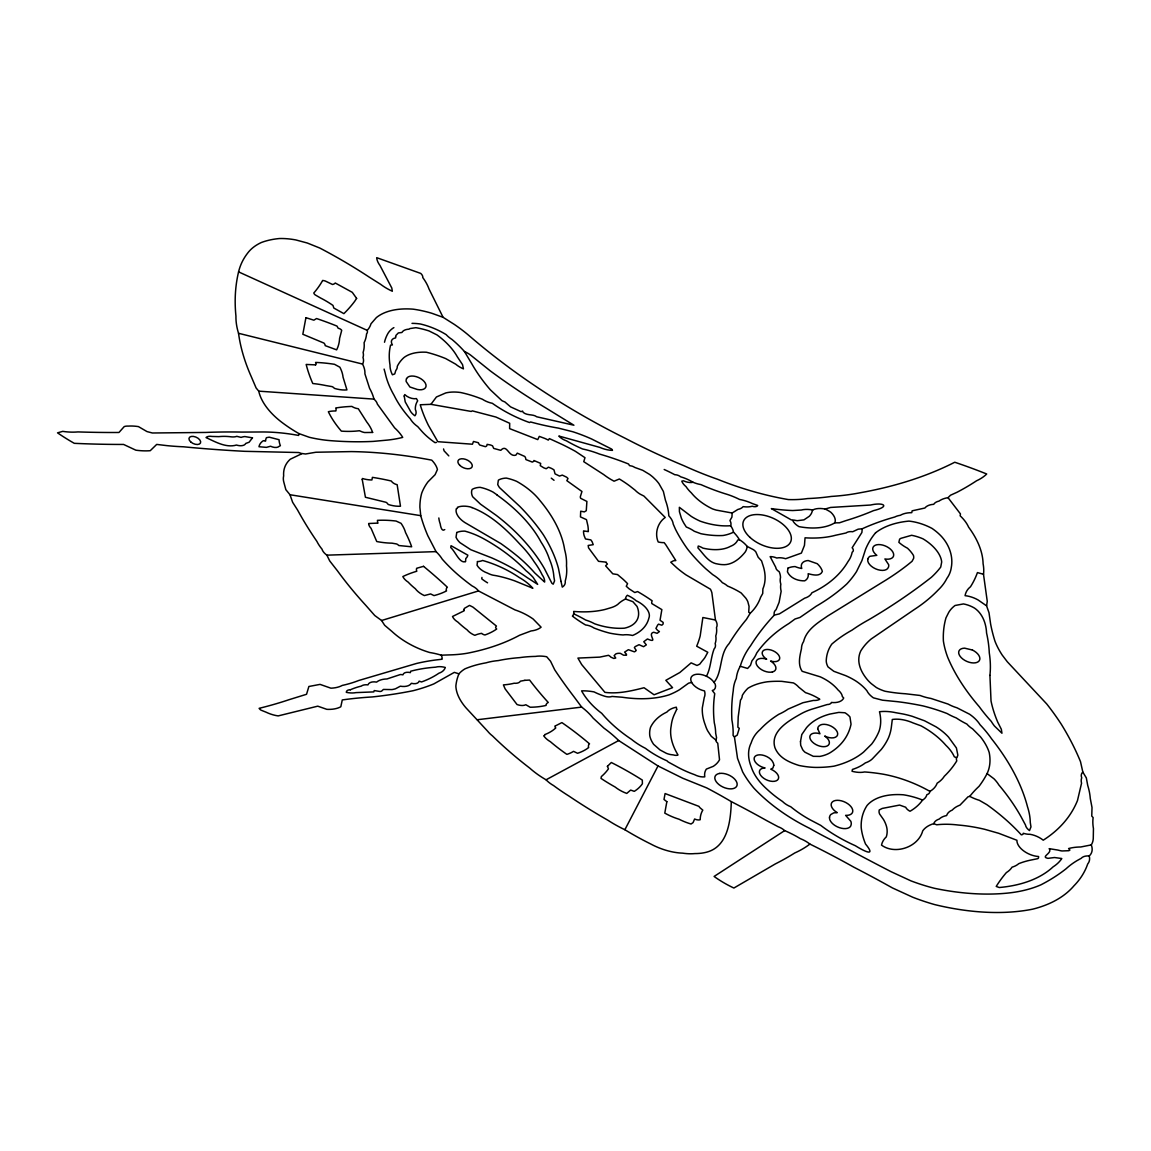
<?xml version="1.0" encoding="UTF-8"?>
<svg xmlns="http://www.w3.org/2000/svg" width="1151" height="1151" viewBox="0 0 1151 1151"><rect width="100%" height="100%" fill="white"/><g stroke="black" fill="none" stroke-linecap="round" stroke-linejoin="round"><path stroke-width="1.5" d="M731.317 801.628C730.698 819.598 728.338 845.956 707.347 851.97A50.011 28.113 24.1 0 1 694.887 853.582A42.645 23.97 24.1 0 1 682.586 853.15A46.198 25.969 24.1 0 1 650.646 843.942A190.001 106.798 24.1 0 1 624.878 829.727A84.052 47.234 24.1 0 1 608.045 820.332A365.558 205.482 24.1 0 1 568.896 796.017A143.702 80.771 24.1 0 1 553.602 785.586A21.394 12.028 24.1 0 1 546.063 779.803A62.945 35.379 24.1 0 1 529.762 768.134A296.023 166.391 24.1 0 1 492.484 735.906A22.243 12.503 24.1 0 1 487.707 731.273L466.112 707.98A55.636 31.278 24.1 0 1 455.868 686.054A127.948 71.909 24.1 0 1 458.947 673.839A62.643 35.206 24.1 0 1 464.99 668.846A141.846 79.736 24.1 0 1 486.053 662.832A78.124 43.911 24.1 0 1 498.297 660.588A188.548 105.978 24.1 0 1 519.72 657.624A126.811 71.276 24.1 0 1 535.402 656.415A28.444 15.985 24.1 0 1 546.682 656.732L550.566 661.264L554.724 669.824A533.244 299.72 24.1 0 0 574.22 697.06L581.672 707.102A49.234 27.682 24.1 0 1 593.11 718.095L603.973 728.137A90.411 50.817 24.1 0 1 618.691 740.539L658.012 765.962L682.773 778.249L706.671 787.888A303.116 170.377 24.1 0 1 731.317 801.628A645.107 362.608 24.1 0 1 766.868 820.721L778.119 826.735A11.582 6.518 24.1 0 1 784.665 830.605A73.693 41.422 24.1 0 1 800.362 838.647A22.013 12.373 24.1 0 1 809.901 844.086A509.835 286.57 24.1 0 1 853.596 867.063A722.583 406.159 24.1 0 1 892.413 887.925L912.801 897.262A143.472 80.642 24.1 0 0 934.713 904.6A192.85 108.395 24.1 0 0 1032.62 909.175A161.399 90.728 24.1 0 0 1073.998 885.766A180.319 101.346 24.1 0 0 1086.602 866.904L1087.753 863.883A24.013 13.495 24.1 0 0 1089.22 855.956A26.617 14.963 24.1 0 0 1091.292 844.906A41.235 23.178 24.1 0 0 1093.263 838.59L1093.45 828.562A88.382 49.68 24.1 0 1 1093.133 817.584L1091.767 816.088L1092.011 807.498L1090.27 798.391A123.934 69.664 24.1 0 0 1087.738 785.514L1086.314 777.875L1082.846 772.105L1080.501 761.66A361.27 203.065 24.1 0 0 1061.251 724.166A303.173 170.406 24.1 0 0 1046.777 704.009L1007.283 661.753L1002.219 655.092A103.978 58.442 24.1 0 1 994.939 641.121A305.49 171.715 24.1 0 1 990.623 624.043L989.011 612.764L986.58 605.843L978.048 599.93A20.157 11.323 24.1 0 0 965.085 595.671A42.975 24.157 24.1 0 1 970.466 586.794A219.28 123.243 24.1 0 0 977.429 572.594L983.501 574.277L987.256 601.354L986.58 605.843M1089.22 855.956A14.287 8.028 24.1 0 0 1081.177 858.329L1077.034 860.631A157.169 88.339 24.1 0 0 1066.186 868.674A343.919 193.31 24.1 0 1 1040.964 884.802A154.363 86.771 24.1 0 1 1010.29 892.802A194.39 109.273 24.1 0 1 934.526 888.313A124.15 69.779 24.1 0 1 910.858 880.832L891.119 871.71A1535.42 863.034 24.1 0 1 832.115 840.388A247.422 139.07 24.1 0 1 809.628 828.332A126.668 71.204 24.1 0 1 753.919 788.162A112.453 63.204 24.1 0 1 742.64 771.875L737.518 758.308L734.424 736.899L733.072 735.417A156.234 87.821 24.1 0 0 731.907 720.066A388.966 218.632 24.1 0 1 733.259 690.686A97.001 54.514 24.1 0 1 736.309 678.443A93.979 52.831 24.1 0 1 740.266 666.271A199.252 111.992 24.1 0 1 750.538 645.826A594.161 333.977 24.1 0 1 774.306 615.109A14.402 8.086 24.1 0 1 776.076 609.685L779.112 602.304L781.155 591.24A40.961 23.02 24.1 0 1 780.838 584.219A30.185 16.963 24.1 0 1 780.507 577.543A31.581 17.754 24.1 0 0 779.155 571.644A5.971 3.352 24.1 0 1 775.803 567.4L770.134 556.624A10.676 6 24.1 0 1 776.796 558.034A14.1 7.928 24.1 0 1 785.644 558.724L801.384 553.099L804.463 545.358L805.053 537.805A98.454 55.334 24.1 0 0 835.497 535.273L846.057 532.971A11.366 6.388 24.1 0 1 852.704 531.733L858.186 529.172L862.243 528.769A367.586 206.619 24.1 0 1 894.845 516.986A26.056 14.646 24.1 0 1 900.283 515.317A30.919 17.38 24.1 0 1 911.765 512.655L912.139 510.828L924.872 508.023A20.905 11.755 24.1 0 1 933.72 504.325A16.79 9.438 24.1 0 1 938.957 501.131A35.566 19.984 24.1 0 1 948.021 497.664L950.525 495.218L956.97 492.297A469.277 263.78 24.1 0 0 976.58 480.758A79.534 44.702 24.1 0 0 986.709 473.996A334.682 188.117 24.1 0 0 954.755 462.242A529.187 297.447 24.1 0 1 860.56 492.7A254.673 143.141 24.1 0 1 831.281 496.441A244.688 137.53 24.1 0 1 807.484 498.57A104.842 58.931 24.1 0 1 788.363 499.577A209.856 117.963 24.1 0 1 717.706 479.32A220.719 124.063 24.1 0 1 684.126 465.795A415.525 233.567 24.1 0 1 625.338 438.344A465.062 261.406 24.1 0 1 468.126 334.826A114.927 64.6 24.1 0 0 454.314 324.409L443.077 317.316L428.992 288.93A60.312 33.897 24.1 0 0 422.762 277.549A7.223 4.057 24.1 0 0 420.705 273.406L376.694 257.666A24.358 13.683 24.1 0 0 379.959 265.435L391.8 288.023L392.318 291.232A35.494 19.955 24.1 0 1 380.535 284.254L369.284 277.161A334.035 187.757 24.1 0 0 319.762 248.026L307.259 243.005L295.836 239.94A60.528 34.026 24.1 0 0 279.391 238.53A91.519 51.435 24.1 0 0 261.378 242.501A85.836 48.241 24.1 0 0 247.551 253.249A153.04 86.023 24.1 0 0 238.574 271.881A363.716 204.446 24.1 0 0 235.941 316.108A123.042 69.161 24.1 0 0 238.53 333.286A302.9 170.247 24.1 0 0 251.35 376.837L256.112 387.973L258.745 391.153A62.485 35.12 24.1 0 0 283.477 423.554A92.209 51.824 24.1 0 0 298.958 433.596L298.613 435.438L295.965 434.963A151.5 85.16 24.1 0 0 262.716 431.97L241.926 432.085A543.517 305.504 24.1 0 0 205.871 432.445L152.378 432.992L146.997 431.582L138.437 426.604A38.99 21.912 24.1 0 0 128.221 426.1A11.179 6.287 24.1 0 0 124.193 426.618L118.97 432.474A902.816 507.462 24.1 0 1 77.951 431.913A53.565 30.099 24.1 0 1 62.73 431.366L57.55 432.848A133.933 75.29 24.1 0 0 74.283 443.322A886.054 498.038 24.1 0 0 123.589 444.444L135.861 450.185A57.665 32.415 24.1 0 0 150.234 450.703L156.694 444.415L166.852 445.624A212.475 119.431 24.1 0 0 183.426 446.789A1091.738 613.641 24.1 0 0 244.775 451.321L298.742 452.53A7.309 4.115 24.1 0 1 300.958 453.365L305.519 453.998L315.892 452.242L351.343 451.595A344.509 193.641 24.1 0 1 431.74 460.155A26.013 14.618 24.1 0 1 437.423 469.536L435.092 474.687L427.999 481.823A139.026 78.139 24.1 0 0 421.712 493.189A147.889 83.131 24.1 0 0 419.899 507.346L420.748 515.662A268.169 150.738 24.1 0 0 427.827 535.719L436.056 551.631A37.12 20.862 24.1 0 1 442.229 559.141A137.573 77.333 24.1 0 0 456.472 573.414A155.73 87.534 24.1 0 0 472.14 585.945A11.697 6.575 24.1 0 1 478.499 590.938L514.957 609.886A39.652 22.286 24.1 0 1 533.143 619.008L541.099 627.18A31.48 17.697 24.1 0 1 531.071 630.949L519.504 635.28A293.476 164.967 24.1 0 1 467.277 653.236A131.674 74.009 24.1 0 1 451.537 654.833L441.207 655.178A51.335 28.861 24.1 0 0 429.726 652.516A57.751 32.458 24.1 0 1 391.858 631.381L384.664 625.295L381.585 620.504L374.766 615.526L365.658 605.196A385.499 216.69 24.1 0 1 337.516 570.91L329.733 560.954L326.87 555.156A12.028 6.762 24.1 0 1 321.992 549.128A46.328 26.041 24.1 0 1 316.885 541.373A441.97 248.429 24.1 0 1 297.62 510.109L292.642 502.311L289.994 494.743L285.851 489.679L283.937 482.586A31.019 17.438 24.1 0 1 283.664 475.895A59.046 33.192 24.1 0 1 290.311 459.206L301.735 453.753M465.536 561.515L465.81 558.465A17.884 10.057 24.1 0 0 467.824 555.17L451.048 545.703L450.717 547.545C455.22 551.228 459.609 563.789 465.464 561.645M384.506 342.25L384.751 341.214A102.468 57.593 24.1 0 1 388.045 333.272A46.946 26.387 24.1 0 1 393.023 328.15L393.887 327.618M812.692 509.994L811.556 513.145A43.58 24.488 24.1 0 1 809.297 516.281L803.945 519.864L797.37 520.684A12.215 6.863 24.1 0 1 794.507 520.166L791.341 519.921L771.343 508.598A159.097 89.433 24.1 0 0 792.751 510.54L801.283 510.037A24.042 13.51 24.1 0 1 812.692 509.994A20.071 11.28 24.1 0 1 825.109 509.044L830.59 507.447L870.544 505.03C884.141 501.937 890.471 506.541 873.494 510.641A429.381 241.35 24.1 0 1 845.856 520.64L839.439 522.813L834.777 522.842A57.349 32.228 24.1 0 1 798.981 526.626A12.042 6.762 24.1 0 1 792.78 520.525M706.441 676.256C710.886 667.911 710.656 657.811 714.138 648.891A14.589 8.201 24.1 0 0 715.159 643.524A39.868 22.416 24.1 0 0 715.764 635.928A48.831 27.451 24.1 0 0 716.483 627.597A16.934 9.51 24.1 0 0 715.447 620.015L702.858 617.511L700.196 635.884A242.257 136.163 24.1 0 1 696.686 646.2L707.793 652.286L705.016 657.408A90.627 50.946 24.1 0 1 702.239 660.919L699.75 664.156L697.017 665.479L691.118 662.875L679.809 672.529L665.839 680.327L672.558 687.651L654.07 694.772L644.042 687.737C631.381 690.96 618.044 694.111 604.922 692.355L581.701 664.587L577.903 658.084L599.772 657.12L608.505 655.307A6.345 3.568 24.1 0 1 610.893 657.149L613.8 658.458L615.742 658.027L614.13 655.653L615.785 653.969A9.309 5.237 24.1 0 1 620.432 653.38L623.54 655.192L626.446 655.236A4.359 2.446 24.1 0 0 626.331 654.085L624.59 652.113L628.374 649.682L634.345 651.826A8.273 4.647 24.1 0 0 636.201 650.373L634.388 647.653L635.136 646.632L639.021 644.704L643.553 646.704L646.344 644.862L643.783 641.711L647.438 638.963C659.437 644.114 646.474 633.899 653.739 632.259L657.149 633.323L659.437 631.554A6.532 3.669 24.1 0 1 657.35 630.115L655.941 628.417L657.638 625.094L658.545 624.159L661.839 625.223L663.12 624L663.163 622.418L660.041 620.274L661.854 609.613L651.84 603.584A10.776 6.057 24.1 0 1 651.725 602.102L652.128 600.779A117.359 65.967 24.1 0 0 637.596 591.571L634.791 592.535L629.108 588.823L626.273 586.262L627.568 583.672L626.432 582.492A67.88 38.156 24.1 0 0 622.806 579.025L617.511 574.565L612.792 573.817L605.613 565.832L607.411 564.019L606.332 562.839A2.475 1.396 24.1 0 1 606.289 562.148L598.534 561.328L588.549 547.862L588.19 545.459L593.225 544.682L592.103 541.704L590.851 539.905L585.485 538.956L584.204 535.834A31.652 17.797 24.1 0 1 583.543 531.848L583.557 530.899L588.319 531.618A88.339 49.651 24.1 0 0 587.888 525.748L586.478 519.648L580.464 516.9L580.708 511.202L584.334 511.893L586.276 510.727L586.895 501.433L580.665 498.311A9.625 5.41 24.1 0 1 580.305 496.815L581.946 491.491L566.824 480.658L568.004 478.514L566.666 477.219L562.307 475.104L559.515 476.068L555.041 473.867L554.005 469.91A12.719 7.151 24.1 0 0 550.941 468.169L548.452 467.177L546.207 468.73L543.79 467.838L540.251 465.623L540.668 463.407L533.92 460.501A5.28 2.978 24.1 0 1 532.251 462.069L525.878 459.566L525.619 458.055A8.877 4.992 24.1 0 0 524.77 456.458L517.288 453.134L515.864 455.149C508.785 457.35 507.289 444.617 501.649 449.451A5.827 3.266 24.1 0 1 500.656 450.314L493.693 448.401L492.542 445.825L490.499 444.977L487.103 444.358L486.859 445.61A5.813 3.266 24.1 0 1 485.391 446.674L479.794 445.049A6.014 3.381 24.1 0 1 478.428 442.718L473.493 441.466L472.442 444.214L437.812 441.696L428.46 425.438A211.856 119.085 24.1 0 1 420.935 407.037L420.23 404.764L430.92 404.332L436.43 396.98L445.811 392.923A38.17 21.452 24.1 0 1 460.601 392.505A77.16 43.364 24.1 0 1 482.413 399.253A16.258 9.136 24.1 0 0 492.311 403.296A88.8 49.91 24.1 0 0 529.532 422.546L530.625 421.971A176.161 99.015 24.1 0 0 558.465 428.129L572.925 431.783A105.504 59.305 24.1 0 1 591.585 438.977L611.713 449.12L612.461 450.372A21.222 11.927 24.1 0 1 599.815 447.394L558.839 436.028A11.006 6.187 24.1 0 0 566.335 440.775A92.814 52.169 24.1 0 0 582.535 448.962A62.917 35.364 24.1 0 1 599.657 454.113A175.786 98.813 24.1 0 1 628.561 464.011L629.496 465.608L632.115 466.141A7.007 3.942 24.1 0 1 634.733 467.421L642.733 470.313L649.538 474.413A35.379 19.884 24.1 0 1 653.092 477.262L655.84 479.909A42.386 23.826 24.1 0 1 659.019 483.751L663.379 491.448L665.436 500.196A109.791 61.708 24.1 0 1 668.803 515.806A20.502 11.524 24.1 0 1 673.206 524.05L675.464 529.23A186.189 104.655 24.1 0 0 687.449 548.926A151.788 85.318 24.1 0 0 705.678 568.666L712.656 574.579A27.984 15.726 24.1 0 1 722.411 582.723A11.755 6.604 24.1 0 1 727.504 586.017A49.435 27.782 24.1 0 1 741.158 592.966L745.776 598.117A26.085 14.661 24.1 0 1 747.833 601.714L749.056 606.376L748.725 612.217L750.15 613.325L746.409 619.454A585.471 329.085 24.1 0 0 729.058 643.654C719.116 654.272 722.67 672.155 713.98 682.385A13.049 7.338 24.1 0 0 698.786 674.227A13.049 7.338 24.1 0 0 691.089 681.147A13.049 7.338 24.1 0 0 704.513 690.917A24.703 13.884 24.1 0 1 704.254 697.448L702.326 707.822A92.584 52.04 24.1 0 0 705.39 725.288L705.908 726.871A53.45 30.041 24.1 0 0 707.707 730.899L711.217 736.252L715.879 740.064A5.323 2.993 24.1 0 0 717.749 743.201L719.519 759.775A50.011 28.113 24.1 0 1 713.275 766.336L706.383 769.084A29.739 16.718 24.1 0 0 704.642 775.774L704.772 776.853A12.244 6.877 24.1 0 1 694.571 774.666A68.729 38.63 24.1 0 1 675.234 765.818L668.271 762.034A6.791 3.813 24.1 0 1 667.12 760.883A62.082 34.89 24.1 0 1 645.409 748.308A47.033 26.43 24.1 0 1 631.482 739.33A102.079 57.377 24.1 0 1 601.728 713.318C593.815 707.462 586.406 699.635 581.586 690.859A45.565 25.61 24.1 0 1 594.089 691.909A40.76 22.905 24.1 0 0 598.074 693.765L599.426 694.326A40.76 22.905 24.1 0 0 604.908 696.283A10.172 5.726 24.1 0 0 612.03 696.441L622.187 697.233A104.151 58.543 24.1 0 0 631.985 698.34L635.165 698.556A104.151 58.543 24.1 0 0 650.373 698.384L653.25 698.11A104.151 58.543 24.1 0 0 669.191 694.801A135.372 76.095 24.1 0 0 679.507 689.722L688.543 683.19L691.65 682.414M624.878 829.727L658.012 765.962M715.879 740.064L716.569 737.791L715.663 733.201A109.474 61.535 24.1 0 0 714.311 722.857A290.066 163.039 24.1 0 1 714.757 693.679L712.296 690.528C716.066 690.053 716.555 684.586 713.98 682.385M444.761 529.604C441.84 532.222 440.459 526.237 440.257 524.036A50.673 28.473 24.1 0 1 438.848 518.166L438.833 517.964M784.665 830.605L714.095 876.458A74.211 41.709 24.1 0 0 733.878 888.04L775.4 863.883A507.318 285.16 24.1 0 0 794.765 852.963A162.392 91.274 24.1 0 0 809.901 844.086M693.017 482.255A10.863 6.1 24.1 0 1 683.493 480.801L681.795 481.161A14.042 7.899 24.1 0 0 686.025 486.614A32.17 18.085 24.1 0 0 691.348 492.887A41.119 23.106 24.1 0 0 712.354 508.828A31.84 17.898 24.1 0 0 716.296 510.109L732.165 513.015L737.906 509.433A18.56 10.431 24.1 0 0 743.143 506.641A21.653 12.172 24.1 0 0 752.236 506.239A5.582 3.136 24.1 0 0 757.703 505.476L752.466 503.591A31.35 17.625 24.1 0 0 739.589 499.462A49.191 27.653 24.1 0 0 724.526 493.563A131.818 74.096 24.1 0 1 700.916 484.6A21.466 12.071 24.1 0 1 693.017 482.255A28.732 16.157 24.1 0 0 680.673 476.816A5.813 3.266 24.1 0 0 674.831 474.73A105.662 59.392 24.1 0 0 664.472 469.622L664.185 469.493M546.063 779.803L618.691 740.539M381.585 620.504L478.499 590.938M436.416 442.416L435.02 442.66A53.608 30.127 24.1 0 1 421.654 431.093L417.77 426.647A21.265 11.956 24.1 0 1 410.231 418.748A115.273 64.801 24.1 0 1 394.117 395.397A127.934 71.909 24.1 0 1 385.168 372.953L384.103 369.097M969.775 796.363L968.077 796.765L959.977 805.125A43.306 24.344 24.1 0 0 952.237 810.088A24.013 13.495 24.1 0 0 946.611 815.555A27.307 15.351 24.1 0 0 939.216 819.066A20.157 11.337 24.1 0 0 933.677 823.684A44.313 24.905 24.1 0 0 922.714 830.878C918.239 847.381 894.888 855.049 881.522 845.107A46.99 26.415 24.1 0 1 886.256 836.935A50.126 28.171 24.1 0 0 886.932 828.36A45.249 25.437 24.1 0 0 883.536 819.555L879.623 814.059A13.51 7.597 24.1 0 1 879.033 811.757L879.191 810.002L882.227 808.434L899.607 805.081L905.708 807.254A7.496 4.216 24.1 0 0 910.024 811.254A101.72 57.176 24.1 0 0 922.584 800.046A23.955 13.467 24.1 0 0 926.843 794.694A9.956 5.597 24.1 0 0 929.907 791.37A43.796 24.617 24.1 0 0 937.159 783.169A59.176 33.264 24.1 0 0 944.324 776.249A227.236 127.718 24.1 0 0 956.798 760.854A11.625 6.532 24.1 0 1 956.596 757.718A18.402 10.345 24.1 0 0 957.833 755.07L956.409 747.963L948.482 737.028A42.904 24.113 24.1 0 0 936.108 726.885L924.584 720.799L912.153 716.282A71.664 40.285 24.1 0 0 903.118 714.008L895.982 712.742A39.839 22.387 24.1 0 0 879.493 711.735A90.9 51.09 24.1 0 1 879.062 731.216A176.276 99.072 24.1 0 1 871.681 744.05L863.567 752.107A140.321 78.872 24.1 0 1 833.986 766.163A119.531 67.19 24.1 0 1 815.483 767.415A68.427 38.458 24.1 0 1 798.923 765.444C791.241 762.955 782.997 759.703 777.975 753.071A29.552 16.618 24.1 0 1 774.824 747.344C770.12 731 789.514 720.325 800.995 713.821A106.468 59.852 24.1 0 1 811.872 709.189L827.224 704.541A7.999 4.503 24.1 0 0 831.439 702.455A18.617 10.46 24.1 0 0 843.697 698.01L842.345 696.542A13.208 7.424 24.1 0 0 838.086 689.996A32.444 18.229 24.1 0 0 820.203 676.817L802.161 671.306C797.542 664.616 799.873 655.768 801.484 648.632A38.17 21.452 24.1 0 1 803.585 641.611C806.477 629.468 818.203 622.518 827.77 615.958L882.486 582.176A582.003 327.129 24.1 0 0 907.995 564.594L912.038 561.314L913.606 558.422A15.395 8.647 24.1 0 0 913.621 556.235L913.434 555.401A32.271 18.143 24.1 0 0 907.492 548.207A25.998 14.618 24.1 0 1 898.873 542.322L899.622 539.128L900.888 538.337L911.621 535.287A33.034 18.574 24.1 0 1 922.987 538.826A35.753 20.099 24.1 0 1 941.691 561.976L940.727 567.083A221.337 124.409 24.1 0 1 931.36 577.313A1305.076 733.561 24.1 0 1 868.703 619.785A375.226 210.906 24.1 0 0 852.057 630.115A272.442 153.141 24.1 0 0 831.828 644.085A94.627 53.191 24.1 0 0 826.245 660.588A24.689 13.87 24.1 0 0 828.029 666.918L833.856 671.321L845.611 675.623A42.314 23.783 24.1 0 1 855.639 680.86A35.667 20.042 24.1 0 1 866.919 690.773A16.819 9.453 24.1 0 0 873.393 697.837L882.472 700.196L897.32 701.664A208.892 117.416 24.1 0 1 922.901 705.894A118.136 66.413 24.1 0 1 947.129 713.548A36.918 20.761 24.1 0 0 956.251 717.922A52.068 29.264 24.1 0 0 966.912 724.08A16.992 9.553 24.1 0 0 972.581 728.856L980.364 736.698A66.715 37.494 24.1 0 1 989.184 752.452A93.015 52.284 24.1 0 1 987.083 773.587A270.715 152.162 24.1 0 1 978.983 786.392A226.359 127.229 24.1 0 0 969.775 796.363A28.343 15.927 24.1 0 0 979.285 800.29L986.839 804.65A157.586 88.584 24.1 0 1 1021.297 834.849A4.259 2.388 24.1 0 0 1023.282 833.266A14.143 7.942 24.1 0 0 1029.944 834.288A17.193 9.668 24.1 0 1 1043.238 840.187A242.185 136.12 24.1 0 0 1077.494 800.492L1081.552 783.198A22.157 12.46 24.1 0 1 1081.739 777.846A13.308 7.482 24.1 0 1 1082.846 772.105M739.417 539.69L737.719 540.078A31.408 17.653 24.1 0 1 730.381 546.365A41.004 23.049 24.1 0 1 702.844 548.106A10.402 5.841 24.1 0 0 698.254 546.034L697.923 547.876C703.736 554.034 708.57 562.911 717.864 564.033A20.473 11.51 24.1 0 0 722.166 564.609C731.59 565.486 739.546 559.069 745.1 552.163A37.537 21.092 24.1 0 0 747.143 546.394A21.121 11.87 24.1 0 0 739.417 539.69A35.897 20.186 24.1 0 0 733.489 532.15A22.229 12.488 24.1 0 0 730.597 525.719A12.014 6.748 24.1 0 0 729.935 520.569L731.921 517.101L732.165 513.015M734.424 736.899L737.215 735.129L739.287 728.324L737.863 727.216L738.208 716.886L740.496 700.11A23.926 13.452 24.1 0 0 742.309 695.42A92.296 51.881 24.1 0 1 747.977 688.24A80.556 45.277 24.1 0 1 767.429 681.78A100.885 56.716 24.1 0 1 781.759 681.349L793.471 682.931A13.754 7.726 24.1 0 1 798.665 687.089L805.527 692.657A31.235 17.553 24.1 0 1 819.8 699.261A13.898 7.812 24.1 0 1 813.498 700.427L802.938 702.729L787.989 709.16A112.309 63.132 24.1 0 1 778.81 714.296A227.898 128.092 24.1 0 0 760.12 729.561A87.116 48.975 24.1 0 0 751.171 742.927A73.419 41.263 24.1 0 0 751.373 767.228A58.859 33.077 24.1 0 0 767.674 789.845A79.836 44.875 24.1 0 0 782.507 801.47A15.251 8.575 24.1 0 0 790.751 806.75A78.484 44.112 24.1 0 0 810.376 819.958L820.735 825.382A101.259 56.917 24.1 0 0 855.366 845.726C862.214 850.028 877.379 858.387 865.538 844.028A119.603 67.233 24.1 0 1 861.207 827.655A111.043 62.413 24.1 0 1 867.048 805.513A64.499 36.256 24.1 0 1 903.406 794.794A54.802 30.804 24.1 0 1 922.584 800.046M477.305 719.735L581.672 707.102M443.552 448.948L444.07 450.832L448.818 455.897M326.87 555.156L436.056 551.631M412 323.359L412.202 323.359A46.946 26.387 24.1 0 1 420.417 324.006A50.241 28.243 24.1 0 1 446.2 334.653A19.495 10.963 24.1 0 0 451.926 339.401A89.936 50.558 24.1 0 1 464.443 351.515A18.056 10.143 24.1 0 1 470.989 355.4L490.398 370.967A435.884 245.005 24.1 0 0 546.308 408.26L573.917 425.223L536.711 416.777C533.186 413.943 527.316 415.828 523.201 412.418L522.568 411.065L521.086 411.655L510.612 406.893L504.814 401.886A10.201 5.726 24.1 0 1 501.85 400.591L490.297 389.757A174.535 98.108 24.1 0 1 471.766 363.73L464.443 351.515M774.306 615.109L779.457 613.857L804.635 598.189A26.689 14.992 24.1 0 0 811.93 592.765A203.353 114.294 24.1 0 0 848.071 561.472A70.326 39.522 24.1 0 0 852.172 552.178A6.086 3.424 24.1 0 0 852.157 547.747L861.869 532.539L862.243 528.769M258.745 391.153L373.946 399.109A11.15 6.273 24.1 0 1 377.327 404.03L394.606 427.841A41.249 23.178 24.1 0 1 402.721 437.38A126.596 71.161 24.1 0 1 387.599 440.07L373.269 441.394A286.139 160.838 24.1 0 1 331.747 440.747A97.331 54.701 24.1 0 1 320.697 439.509L317.877 439.049A97.331 54.701 24.1 0 1 309.331 437.294L298.958 433.596M1091.292 844.906L1080.789 846.978A54.86 30.832 24.1 0 0 1068.574 848.546L1069.926 850.042L1068.862 850.704L1061.956 850.963A20.66 11.611 24.1 0 1 1057.999 850.085L1049.165 848.661A5.151 2.892 24.1 0 1 1049.784 849.97C1050.676 853.826 1040.619 857.006 1047.971 858.344L1054.532 857.524L1061.812 858.531A78.613 44.184 24.1 0 1 1053.107 866.847A151.874 85.361 24.1 0 1 999.269 887.522L996.219 886.428A330.625 185.843 24.1 0 1 1006.391 872.573A47.651 26.79 24.1 0 0 1012.06 867.163A33.998 19.107 24.1 0 0 1018.693 863.696A106.856 60.068 24.1 0 1 1032.648 859.711L1037.77 858.66A4.647 2.619 24.1 0 0 1038.504 857.855L1038.59 856.517A17.193 9.668 24.1 0 1 1016.923 840.273L998.751 833.31L984.824 829.339A121.819 68.47 24.1 0 0 958.294 825.037A80.57 45.292 24.1 0 0 936.727 824.778L933.677 823.684M443.077 317.316L431.74 313.245A80.354 45.162 24.1 0 0 413.223 309.173A70.254 39.494 24.1 0 0 376.348 317.618L370.982 323.791A48.86 27.466 24.1 0 1 367.198 330.351A9.28 5.223 24.1 0 1 366.55 333.862A71.995 40.458 24.1 0 1 364.09 342.696A65.391 36.76 24.1 0 1 363.097 352.451A21.322 11.985 24.1 0 1 362.982 357.429A20.128 11.309 24.1 0 1 362.536 364.061A37.321 20.977 24.1 0 1 364.91 373.816L369.6 388.376A66.298 37.264 24.1 0 1 373.946 399.109M289.994 494.743L420.748 515.662M238.53 333.286L362.536 364.061M430.92 404.332L471.205 411.439L472.327 410.864L495.937 417.05L509.692 423.295L509.62 428.632L537.762 439.61L539.301 436.387L544.984 438.502A29.969 16.848 24.1 0 1 548.279 440.099L549.372 438.603L562.566 444.646A169.111 95.058 24.1 0 1 575.385 451.307L584.981 457.695L583.758 461.68L603.7 474.572A43.206 24.286 24.1 0 0 610.922 479.463L614.058 481.204L619.367 478.989L621.482 480.298A81.433 45.767 24.1 0 1 629.539 485.794L635.151 490.211A16.416 9.237 24.1 0 0 640.229 494.196L643.927 496.067L665.22 517.475C657.581 522.741 654.487 533.445 658.199 541.977A18.229 10.244 24.1 0 0 662.731 542.625L664.17 542.639L665.854 544.869L675.838 560.595A10.186 5.726 24.1 0 0 673.508 560.782L670.745 562.206L676.86 567.86A77.692 43.666 24.1 0 0 685.996 574.881L710.426 589.211A31.566 17.74 24.1 0 1 711.879 592.794L715.447 620.015M458.947 673.839L454.328 672.371L433.855 683.895A242.962 136.566 24.1 0 1 413.137 690.701A517.792 291.045 24.1 0 1 372.262 696.945A394.376 221.668 24.1 0 0 342.279 699.937L340.811 706.772A33.235 18.675 24.1 0 1 326.812 709.333L317.748 706.167L278.154 715.908A25.005 14.057 24.1 0 1 265.982 712.152L261.119 710.196A4.518 2.547 24.1 0 1 260.025 709.39L259.09 708.34A557.3 313.245 24.1 0 0 289.146 699.664L306.54 694.283L308.885 686.485L320.05 684.385L330.912 688.183A35.336 19.855 24.1 0 0 342.279 685.42A159.975 89.922 24.1 0 0 358.637 680.529L416.518 663.465A242.041 136.048 24.1 0 1 435.466 660.012L442.085 659.235A13.251 7.453 24.1 0 0 441.207 655.178M625.525 599.024A15.913 8.949 24.1 0 1 626.604 596.06L627.367 595.268A22.07 12.402 24.1 0 1 636.186 600.764A19.179 10.776 24.1 0 1 648.876 618.13A70.657 39.709 24.1 0 1 646.761 623.554L646.013 624.806A70.657 39.709 24.1 0 1 632.59 635.467A20.646 11.596 24.1 0 0 623.051 634.949A76.527 43.019 24.1 0 1 609.857 633.165A74.47 41.853 24.1 0 1 593.93 627.971A10.906 6.129 24.1 0 0 585.586 624.979A80.138 45.047 24.1 0 1 572.421 616.116A14.934 8.402 24.1 0 0 573.658 611.44A98.77 55.521 24.1 0 0 605.124 609.44L611.282 607.613A40.86 22.977 24.1 0 0 617.756 604.404A63.852 35.882 24.1 0 1 625.525 599.024L632.877 601.671L637.05 606.433A39.681 22.301 24.1 0 1 624.475 628.173A57.147 32.127 24.1 0 1 606.591 627.022A50.831 28.574 24.1 0 1 594.592 623.77A26.228 14.747 24.1 0 0 585.686 620.044A75.362 42.357 24.1 0 0 573.658 613.814M740.266 666.271L747.603 668.443L750.481 665.321L751.977 660.775A88.929 49.982 24.1 0 0 756.696 653.034A282.283 158.665 24.1 0 1 788.838 623.554L795.053 618.993L799.974 617.454L816.188 606.232A417.511 234.675 24.1 0 0 846.776 583.989A257.853 144.94 24.1 0 0 856.545 571.543L861.941 560.551L865.538 549.401A198.835 111.762 24.1 0 1 875.551 532.798M747.143 546.394L753.574 549.775A11.251 6.331 24.1 0 1 755.79 551.818L758.178 557.242L761.574 560.897L763.214 566.033A85.836 48.241 24.1 0 1 762.883 588.895L762.725 593.499L760.581 597.369A121.172 68.11 24.1 0 1 750.15 613.325M481.938 577.442L481.765 578.852A35.393 19.898 24.1 0 0 487.535 582.809L487.578 582.838M956.596 757.718L954.323 756.797A39.235 22.056 24.1 0 0 945.791 745.201A60.039 33.739 24.1 0 0 920.987 725.821L913.103 722.943A27.106 15.236 24.1 0 0 892.298 719.49L891.45 726.353A124.984 70.254 24.1 0 1 888.356 738.093A176.621 99.274 24.1 0 1 881.249 749.488L872.314 758.897A38.659 21.725 24.1 0 1 865.322 762.912A80.239 45.105 24.1 0 1 852.416 769.443L852.057 771.271A22.488 12.647 24.1 0 0 864.588 771.961A135.43 76.124 24.1 0 1 883.018 774.163A87.188 49.004 24.1 0 1 929.907 791.37M238.574 271.881L367.198 330.351M987.083 773.587L993.946 778.767A35.134 19.754 24.1 0 1 997.903 783.486L998.78 784.853A227.495 127.876 24.1 0 1 1021.268 817.138L1025.512 825.066A10.086 5.669 24.1 0 0 1029.498 830.576L1030.965 826.893L1030.274 822.433A118.294 66.485 24.1 0 0 1027.498 806.75A259.306 145.745 24.1 0 0 991.587 738.827A114.366 64.283 24.1 0 0 980.048 724.713A30.962 17.409 24.1 0 0 969.602 714.239L956.97 707.793A26.027 14.632 24.1 0 1 948.064 704.067L931.044 698.47A34.962 19.653 24.1 0 1 920.066 695.463L905.391 693.751A120.697 67.837 24.1 0 1 885.09 691.247A25.164 14.143 24.1 0 1 876.357 687.521L871.365 683.708A31.595 17.754 24.1 0 1 867.552 679.924C860.847 671.997 855.898 661.465 860.689 651.092A140.192 78.8 24.1 0 1 871.178 638.992L914.326 609.526A339.401 190.764 24.1 0 0 938.295 589.873A125.085 70.312 24.1 0 0 946.899 578.377A75.088 42.199 24.1 0 0 951.273 567.63C953.647 555.343 948.28 542.625 939.302 534.265A38.242 21.495 24.1 0 0 931.979 528.381A38.256 21.509 24.1 0 0 908.93 521.101A103.259 58.039 24.1 0 0 875.58 532.798M497.002 494.829L493.074 492.096A28.07 15.783 24.1 0 0 480.068 487.333A23.653 13.294 24.1 0 0 472.155 489.405A20.617 11.582 24.1 0 0 472.644 496.728L480.471 504.138L496.139 515.288A153.702 86.397 24.1 0 1 521.432 538.006A170.895 96.051 24.1 0 1 544.495 568.738L551.818 583.154A4.748 2.662 24.1 0 0 553.214 584.161L554.566 580.852L553.876 576.78A110.87 62.327 24.1 0 0 549.243 558.695A103.835 58.356 24.1 0 0 541.056 542.092A124.653 70.067 24.1 0 0 496.887 494.916M551.257 478.14L554.034 480.298M948.021 497.664L960.452 513.921L960.135 515.777A37.897 21.308 24.1 0 1 968.624 527.172A108.568 61.017 24.1 0 1 983.083 563.731A82.469 46.357 24.1 0 1 983.501 574.277M825.109 509.044A18.603 10.46 24.1 0 1 830.95 512.368A16.675 9.366 24.1 0 1 834.777 522.842M733.489 532.15A54.845 30.832 24.1 0 1 723.058 535.503A70.542 39.652 24.1 0 1 700.887 533.704L694.312 531.273A22.632 12.719 24.1 0 0 686.298 527L683.996 523.403A66.312 37.278 24.1 0 1 681.392 518.195L679.435 511.749L679.363 507.318L691.262 516.396A40.976 23.034 24.1 0 0 700.211 521.173A53.637 30.142 24.1 0 0 730.597 525.719M350.307 689.794A98.655 55.449 24.1 0 1 361.27 686.111A11.438 6.431 24.1 0 1 367.932 684.888A11.222 6.302 24.1 0 1 376.607 682.097A25.71 14.445 24.1 0 1 386.995 678.946L400.347 674.544A9.625 5.41 24.1 0 1 402.908 674.846A8.733 4.906 24.1 0 1 410.375 672.601L410.662 671.234A157.356 88.454 24.1 0 1 435.625 667.177A15.754 8.848 24.1 0 1 445.322 667.465A23.955 13.467 24.1 0 1 438.891 673.22A149.429 83.994 24.1 0 1 421.525 681.953L419.151 681.162A8.733 4.906 24.1 0 1 411.367 683.291A15.294 8.604 24.1 0 1 400.332 686.197L395.527 688.758A36.012 20.243 24.1 0 1 391.959 689.593L383.398 689.449L381.643 691.089A7.568 4.259 24.1 0 1 380.031 691.492L374.219 690.571L373.802 691.895L355.99 692.614A20.963 11.783 24.1 0 1 346.307 692.341A6.733 3.784 24.1 0 1 350.307 689.794M463.997 609.728L464.069 610.821L452.516 616.49A11.05 6.215 24.1 0 0 457.839 622.058A67.952 38.199 24.1 0 0 467.191 629.928A12.445 6.992 24.1 0 0 474.859 635.323A38.961 21.898 24.1 0 1 481.622 633.338A3.856 2.173 24.1 0 0 484.974 634.964A93.749 52.687 24.1 0 0 496.685 629.021L495.88 628.058A2.36 1.324 24.1 0 1 495.693 627.05L496.426 626.072L472.96 607.124L469.522 605.397L464.4 608.375A9.812 5.525 24.1 0 0 463.997 609.728M989.932 675.407L991.025 700.988A207.511 116.639 24.1 0 0 997.73 722.152L1001.341 729.274L1001.945 733.23L994.45 726.008A50.486 28.372 24.1 0 1 991.284 721.418A167.744 94.281 24.1 0 1 979.271 706.714A222.963 125.33 24.1 0 1 947.733 657.379A158.939 89.332 24.1 0 1 943.388 641.006A203.195 114.208 24.1 0 1 945.993 617.814L948.741 612.361A66.715 37.494 24.1 0 1 955.071 605.484L963.459 603.93A19.955 11.222 24.1 0 1 974.494 608.073C982.58 613.598 986.148 623.554 986.565 633.007A260.96 146.681 24.1 0 1 989.284 652.919A221.625 124.567 24.1 0 1 989.932 675.407M817.685 728.756L819.958 733.762A10.417 5.856 24.1 0 0 810.29 739.129A10.417 5.856 24.1 0 0 825.684 746.495A10.417 5.856 24.1 0 0 824.706 736.036A10.373 5.841 24.1 0 0 836.719 736.352A10.373 5.841 24.1 0 0 833.18 727.389A10.373 5.841 24.1 0 0 820.346 725.015L818.85 726.123A13.754 7.726 24.1 0 0 817.771 728.166L817.685 728.756M265.521 440.186L265.564 441.15L263.363 440.689A27.12 15.236 24.1 0 0 258.975 446.732L266.428 447.365L270.571 446.243A7.64 4.287 24.1 0 0 279.103 446.358L280.384 445.682A34.674 19.495 24.1 0 1 279.06 439.711L269.205 437.164L266.37 437.697L265.521 440.186M773.789 765.329L772.925 768.005L770.767 769.185A10.244 5.755 24.1 0 1 777.443 780.09A10.244 5.755 24.1 0 1 761.904 776.767A10.244 5.755 24.1 0 1 765.113 767.976A10.244 5.755 24.1 0 1 754.466 760.494A10.244 5.755 24.1 0 1 759.977 754.811A10.244 5.755 24.1 0 1 772.062 760.782L773.184 762.739A14.503 8.158 24.1 0 1 773.789 765.329M362.248 479.564L365.428 497.261L385.973 502.282A3.683 2.072 24.1 0 1 387.067 503.045L388.232 504.469A24.157 13.582 24.1 0 0 400.476 506.224L397.153 484.686A5.956 3.352 24.1 0 1 391.311 481.017A161.442 90.742 24.1 0 0 372.406 477.363L371.917 479.953A22.862 12.848 24.1 0 1 362.392 478.499L362.248 479.564M800.492 741.589L800.693 745.301L802.693 749.718A14.172 7.971 24.1 0 0 805.024 752.25L813.297 756.322L819.915 756.408A50.889 28.602 24.1 0 0 830.044 752.768A127.675 71.765 24.1 0 0 851.035 724.152L849.956 716.972A14.143 7.956 24.1 0 0 844.963 712.771L838.82 712.397L829.9 714.066A95.145 53.478 24.1 0 0 806.506 727.705L801.787 734.554L800.492 741.589M561.012 581.399L562.278 587.125A17.006 9.568 24.1 0 0 565.227 581.01A107.072 60.183 24.1 0 0 566.479 565.889A117.172 65.852 24.1 0 0 564.637 549.66A148.983 83.735 24.1 0 0 551.3 516.051L549.286 512.958A148.968 83.735 24.1 0 0 539.992 500.599A54.183 30.458 24.1 0 0 516.569 481.305A32.602 18.33 24.1 0 0 506.282 478.082A23.653 13.294 24.1 0 0 498.369 480.154L497.736 484.528A25.898 14.56 24.1 0 0 499.534 487.621L519.648 506.267A196.562 110.482 24.1 0 1 543.301 534.697A192.246 108.05 24.1 0 1 558.48 568.508L561.012 581.399M607.411 766.321L608.462 768.81A120.049 67.477 24.1 0 1 601.354 776.565L601.009 778.407A122.049 68.6 24.1 0 0 615.123 787.011A23.725 13.337 24.1 0 0 626.763 793.413L630.647 790.075L634.273 791.341A71.391 40.127 24.1 0 0 642.402 783.73L642.316 780.076A208.432 117.157 24.1 0 0 611.325 762.509L607.411 766.321M829.511 817.253L829.526 818.519A11.539 6.489 24.1 0 0 839.367 827.655A11.539 6.489 24.1 0 0 850.819 825.871L851.265 824.087A16.071 9.035 24.1 0 0 850.834 821.31L845.625 815.354A11.496 6.46 24.1 0 0 850.877 806.506A11.496 6.46 24.1 0 0 833.756 801.01A11.496 6.46 24.1 0 0 837.252 812.664L833.828 812.836L830.835 814.505A15.092 8.489 24.1 0 0 829.641 816.649L829.511 817.253M395.627 336.84L395.599 337.905A10.402 5.841 24.1 0 0 392.419 344.912L390.563 345.142A130.38 73.29 24.1 0 0 390.016 365.054A40.832 22.948 24.1 0 0 392.405 374.78L394.75 373.931L395.786 370.464A17.582 9.884 24.1 0 0 397.282 366.32A85.045 47.795 24.1 0 1 403.929 357.587A46.285 26.013 24.1 0 1 426.402 352.235A81.433 45.767 24.1 0 1 445.696 358.58L455.695 364.176A17.711 9.956 24.1 0 0 463.436 368.852L462.529 364.637L457.235 356.652A62.312 35.034 24.1 0 0 436.977 334.912L429.107 330.97A54.111 30.415 24.1 0 0 415.856 327.69L410.015 328.553A6.158 3.467 24.1 0 0 409.051 329.172A15.021 8.445 24.1 0 0 401.9 332.495L398.361 332.927L396.045 335.286A16.445 9.237 24.1 0 0 395.627 336.84M404.202 396.03L405.224 401.9L409.885 410.13A12.906 7.251 24.1 0 0 414.907 415.784A14.805 8.316 24.1 0 0 415.338 409.411A42.328 23.797 24.1 0 1 417.698 400.821L416.432 398.591A9.136 5.136 24.1 0 1 404.749 394.563L404.202 396.03M676.702 709.347L674.141 714.857A112.539 63.247 24.1 0 0 671.191 725.907A83.419 46.889 24.1 0 0 678.011 754.97A5.813 3.266 24.1 0 1 673.479 754.941L670.587 754.567A15.121 8.503 24.1 0 1 666.4 753.344L659.998 749.92L653.624 744.323A34.746 19.524 24.1 0 1 649.811 735.935A55.277 31.077 24.1 0 1 650.56 727.274A87.318 49.09 24.1 0 1 666.875 712.066A33.034 18.574 24.1 0 1 676.328 707.189L676.702 709.347M477.464 561.573L477.046 565.213A13.625 7.669 24.1 0 0 485.075 572.105L487.636 573.155A13.409 7.539 24.1 0 0 492.887 575.155L496.038 575.673A80.93 45.493 24.1 0 1 503.059 577.27L505.404 577.903A80.93 45.493 24.1 0 1 514.77 580.881L532.87 588.262L531.489 586.765A35.926 20.2 24.1 0 0 519.159 577.442A72.067 40.515 24.1 0 0 485.003 561.17L482.586 560.465A17.006 9.553 24.1 0 1 477.464 561.573M356.609 298.411L354.652 301.375A312.626 175.715 24.1 0 1 343.89 313.633L333.833 308.051L332.97 305.418A61.924 34.803 24.1 0 0 320.395 297.908L315.101 294.829A4.46 2.503 24.1 0 1 314.194 293.807L313.791 293.001A220.575 123.977 24.1 0 0 322.654 280.456L323.359 280.556A8.129 4.561 24.1 0 1 325.301 281.031L332.51 284.484A9.64 5.424 24.1 0 0 335.243 283.002L352.292 292.34L356.609 298.411M787.96 568.162L787.442 571.817C790.392 578.306 797.974 581.01 804.693 580.838A18.646 10.474 24.1 0 0 808.146 573.716C812.635 574.781 819.929 577.011 822.361 571.457A19.509 10.963 24.1 0 0 817.268 563.717L808.16 560.523A14.387 8.086 24.1 0 0 801.787 568.479A16.546 9.294 24.1 0 1 795.096 566.565A24.113 13.553 24.1 0 0 787.96 568.162M456.76 532.525L456.026 537.287L457.076 539.2A18.574 10.431 24.1 0 0 460.012 542.682L470.86 549.746L491.578 557.818A135.07 75.923 24.1 0 1 513.245 568.652A114.337 64.269 24.1 0 1 527.23 577.629L537.675 584.377L533.172 577.428A48.702 27.379 24.1 0 0 527.705 572.09L525.978 570.666A117.085 65.808 24.1 0 0 483.348 538.582A48.601 27.322 24.1 0 0 464.889 531.129A22.545 12.675 24.1 0 0 456.76 532.525M666.846 801.686L664.789 813.11A40.976 23.034 24.1 0 0 679.018 819.21A40.199 22.603 24.1 0 0 691.046 824.015L693.089 822.577L694.614 818.994A6.028 3.395 24.1 0 0 700.196 819.713A56.011 31.48 24.1 0 1 702.801 810.117L700.225 807.973A5.021 2.82 24.1 0 1 699.002 806.391L665.091 793.557L663.998 799.47L666.846 801.686M305.921 317.676L302.828 334.265L323.935 343.07A5.611 3.151 24.1 0 1 325.186 345.631L336.639 349.846A85.62 48.126 24.1 0 0 339.588 338.423L341.718 330.351A3.309 1.856 24.1 0 0 338.207 328.294L336.984 326.093A199.957 112.395 24.1 0 0 316.525 318.539L313.878 320.179L305.921 317.676M867.825 559.127L867.725 559.703A11.064 6.215 24.1 0 0 875.523 568.81A11.064 6.215 24.1 0 0 887.565 568.637L888.457 567.155A14.819 8.33 24.1 0 0 888.687 564.724L884.903 558.954A11.15 6.273 24.1 0 0 892.816 551.976A11.15 6.273 24.1 0 0 876.731 544.783A11.15 6.273 24.1 0 0 876.817 555.343L869.955 556.293A14.69 8.258 24.1 0 0 868.257 558.062L867.825 559.127M555.228 725.993L555.156 726.914A3.021 1.698 24.1 0 0 555.53 727.662L555.76 727.936A70.7 39.738 24.1 0 1 544.725 734.611A2.144 1.209 24.1 0 1 543.689 735.719A14.733 8.287 24.1 0 0 550.379 741.69A134.796 75.765 24.1 0 0 566.882 754.365A47.81 26.876 24.1 0 0 573.515 751.344L577.557 753.286A72.614 40.817 24.1 0 0 588.65 747.56A9.251 5.208 24.1 0 1 589.513 743.819A223.064 125.373 24.1 0 0 561.889 722.598L555.228 725.993M406.548 378.679L406.346 379.197A13.956 7.841 24.1 0 0 406.174 381.513L409.9 386.995L417.309 389.47A10.517 5.913 24.1 0 0 424.172 381.499A10.517 5.913 24.1 0 0 407.152 377.758L406.548 378.679M252.472 437.84L249.105 442.229L245.71 443.466A9.769 5.482 24.1 0 1 243.911 445.12L243.393 445.322A9.769 5.482 24.1 0 1 236.459 445.049C225.984 448.156 215.108 441.682 206.015 437.567A8.863 4.978 24.1 0 1 212.029 436.459L218.819 436.646A45.292 25.451 24.1 0 1 231.437 436.862A13.294 7.467 24.1 0 0 236.804 436.344L241.134 437.394A18.488 10.388 24.1 0 1 244.875 436.56L252.472 437.84M423.525 566.335L416.691 568.249A9.899 5.568 24.1 0 0 416.791 571.241A157.155 88.339 24.1 0 0 402.85 576.55A12.287 6.906 24.1 0 0 408.173 582.118A47.896 26.919 24.1 0 0 415.31 588.693A15.639 8.791 24.1 0 0 424.345 595.571L430.618 593.93L433.999 595.599A96.828 54.428 24.1 0 0 446.487 590.938A9.179 5.165 24.1 0 1 447.365 587.226A335.775 188.735 24.1 0 0 423.525 566.335M524.87 680.342L520.41 681.176A9.697 5.453 24.1 0 1 514.137 683.234A68.542 38.53 24.1 0 1 503.404 684.888L505.131 688.874L517.029 704.527A10.23 5.755 24.1 0 0 525.806 704.729L530.165 707.232A78.282 43.997 24.1 0 0 546.078 705.419A9.064 5.093 24.1 0 1 548.264 702.47A303.001 170.305 24.1 0 1 529.604 680.054L524.87 680.342M719.62 773.429L718.756 773.601A11.884 6.676 24.1 0 0 714.814 778.09L714.9 778.781A11.884 6.676 24.1 0 0 729.144 788.809A11.884 6.676 24.1 0 0 736.079 780.939A11.884 6.676 24.1 0 0 719.62 773.429M377.729 523.115L368.68 523.504A10.086 5.669 24.1 0 0 371.054 528.28L376.751 541.531A65.032 36.559 24.1 0 0 391.944 543.157L396.52 543.948A3.582 2.014 24.1 0 1 397.714 544.567L398.85 545.531L411.67 546.797A181.872 102.223 24.1 0 0 405.555 532.582A45.191 25.408 24.1 0 0 401.037 523.317L396.073 521.043A91.102 51.205 24.1 0 0 377.427 520.353L377.729 523.115M372.622 432.445L364.666 432.531A10.791 6.072 24.1 0 1 362.162 431.884L359.4 430.733A85.131 47.853 24.1 0 1 341.372 431.136A101.547 57.075 24.1 0 1 328.352 411.727A30.329 17.049 24.1 0 1 335.833 410.979A9.985 5.611 24.1 0 0 335.732 407.986A132.984 74.743 24.1 0 1 351.861 406.418A8.891 4.992 24.1 0 0 358.292 408.72L366.809 422.057A46.716 26.257 24.1 0 1 372.622 432.445M972.422 650.027L964.596 648.157A11.28 6.345 24.1 0 0 961.344 657.753A11.28 6.345 24.1 0 0 978.206 661.767A11.28 6.345 24.1 0 0 972.422 650.027M315.575 364.881L306.166 364.45A212.69 119.546 24.1 0 0 312.784 383.528A82.642 46.457 24.1 0 1 325.69 385.527L332.078 386.621A4.158 2.331 24.1 0 1 333.589 387.527L334.452 388.376A23.926 13.452 24.1 0 0 346.94 389.901L343.041 377.14A49.997 28.099 24.1 0 0 339.862 367.212L334.509 364.306A121.718 68.413 24.1 0 0 315.547 362.421A4.633 2.604 24.1 0 1 315.575 364.881M472.039 507.591L470.083 506.872A21.006 11.812 24.1 0 0 457.393 507.303A2.82 1.583 24.1 0 1 456.3 508.771A18.157 10.201 24.1 0 0 466.946 523.763L500.843 543.574A192.562 108.237 24.1 0 1 518.166 556.753A125.027 70.283 24.1 0 1 534.726 572.925L544.624 582.061A19.682 11.064 24.1 0 0 542.15 574.838A97.763 54.946 24.1 0 0 534.136 561.746A105.115 59.075 24.1 0 0 520.036 544.322C506.411 529.46 491.189 514.929 472.039 507.591M772.422 671.968A10.575 5.942 24.1 0 0 770.566 661.019A9.337 5.251 24.1 0 0 779.27 656.171A9.337 5.251 24.1 0 0 765.314 649.668A9.337 5.251 24.1 0 0 766.681 659.206A10.575 5.942 24.1 0 0 756.524 664.544A10.575 5.942 24.1 0 0 772.422 671.968M750.006 537.402A25.754 14.474 24.1 0 0 790.536 542.107A25.754 14.474 24.1 0 0 760.768 514.756A25.754 14.474 24.1 0 0 750.006 537.402M190.692 441.898A6.23 3.511 24.1 0 0 200.49 443.006A6.23 3.511 24.1 0 0 193.253 436.387A6.23 3.511 24.1 0 0 190.692 441.898M459.753 465.292A7.64 4.287 24.1 0 0 471.939 467.148A7.64 4.287 24.1 0 0 463.594 458.875A7.64 4.287 24.1 0 0 459.753 465.292"/></g></svg>
